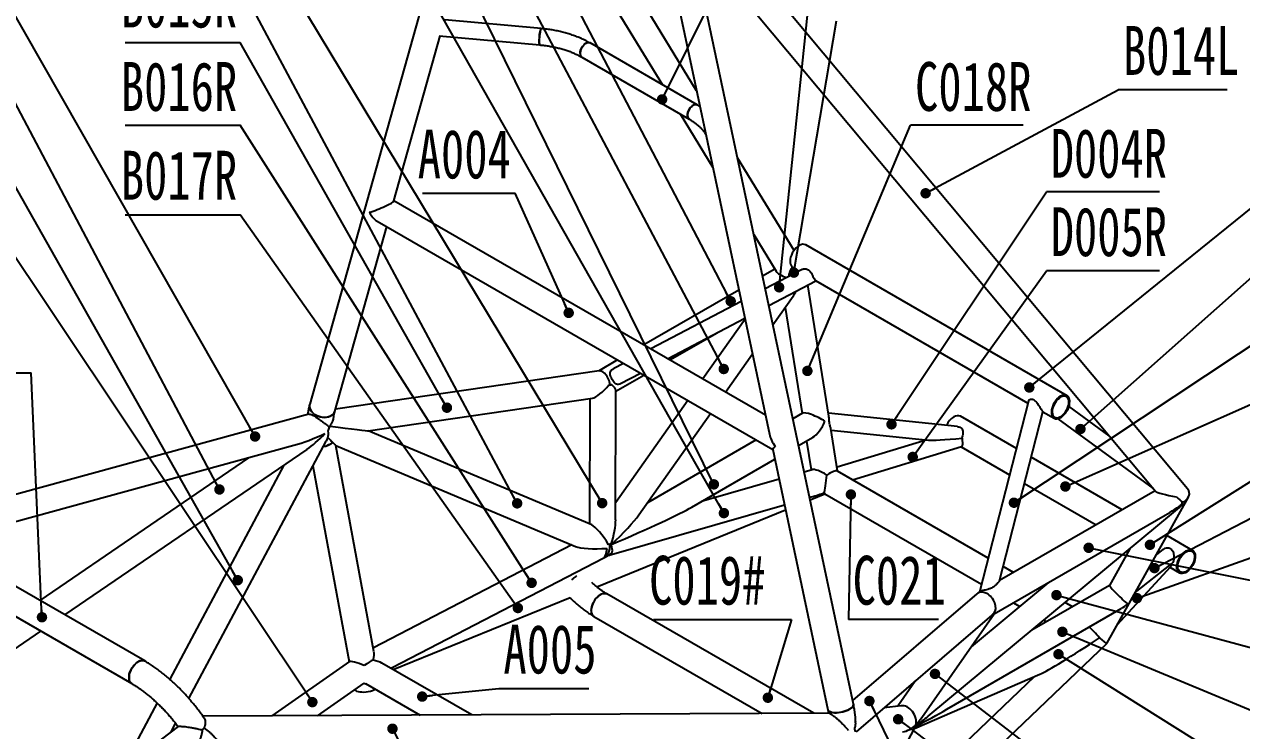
# Model space of a CAD drawing. Header units: millimetres. Extents: x 0 to 420, y 0 to 297.
# Drawn here: x 241.5 to 360, y 158.5 to 227.4 of the extents above; entities that cross this region are included whole.
import ezdxf

# ---------------------------------------------------------------- set-up
doc = ezdxf.new("R2010")
doc.units = ezdxf.units.MM
for name, color, linetype in [('A', 7, 'Continuous'), ('B', 7, 'Continuous'), ('C', 7, 'Continuous'), ('D', 7, 'Continuous')]:
    doc.layers.add(name, color=color, linetype=linetype)
doc.styles.add('SLDTEXTSTYLE1', font='TXT', dxfattribs={"width": 0.7})
doc.dimstyles.new('SLDDIMSTYLE0', dxfattribs={"dimtxt": 0.18, "dimasz": 1.016, "dimexe": 0, "dimexo": 0.0625, "dimgap": 0, "dimtad": 0, "dimtih": 1, "dimtoh": 1, "dimdec": 0, "dimrnd": 1e-09, "dimzin": 0, "dimdsep": 46, "dimtxsty": 'Standard', "dimblk1": 'DOT', "dimblk2": 'DOT', "dimsah": 1, "dimcen": 0.09, "dimadec": 0, "dimazin": 0, "dimtfac": 1.016, "dimtdec": 0, "dimtofl": 0, "dimtmove": 0, "dimatfit": 3, "dimldrblk": 'DOT', "dimfxl": 0, "dimfrac": 2, "dimtolj": 1, "dimtzin": 0, "dimarcsym": 0})

# ---------------------------------------------------------------- blocks, each defined once
blk = doc.blocks.new('SW_NOTE_1')
at = {"layer": 'A', "color": 0}
blk.add_line((-13.45, 0), (0, 0), dxfattribs=at)
at = {"layer": 'A', "color": 0, "insert": (-13.88, 6.25), "char_height": 4.762, "attachment_point": 1, "style": 'SLDTEXTSTYLE1'}
blk.add_mtext('A001#', dxfattribs=at)
blk = doc.blocks.new('_DOT')
at = {"color": 0, "linetype": 'ByBlock', "lineweight": -2}
blk.add_line((-0.5, 0), (-1, 0), dxfattribs=at)
at = {"color": 0, "linetype": 'ByBlock', "const_width": 0.5}
blk.add_lwpolyline([(-0.25, 0, 1), (0.25, 0, 1)], format="xyb", close=True, dxfattribs=at)
blk = doc.blocks.new('SW_NOTE_4')
at = {"layer": 'A', "color": 0}
blk.add_line((-9.01, 0), (0, 0), dxfattribs=at)
at = {"layer": 'A', "color": 0, "insert": (-9.49, 6.19), "char_height": 4.762, "attachment_point": 1, "style": 'SLDTEXTSTYLE1'}
blk.add_mtext('A004', dxfattribs=at)
blk = doc.blocks.new('SW_NOTE_5')
at = {"layer": 'A', "color": 0}
blk.add_line((8.77, 0), (0, 0), dxfattribs=at)
at = {"layer": 'A', "color": 0, "insert": (0.46, 6.24), "char_height": 4.762, "attachment_point": 1, "style": 'SLDTEXTSTYLE1'}
blk.add_mtext('A005', dxfattribs=at)
blk = doc.blocks.new('SW_NOTE_28')
at = {"layer": 'B', "color": 0}
blk.add_line((10.61, 0), (0, 0), dxfattribs=at)
at = {"layer": 'B', "color": 0, "insert": (0.46, 6.22), "char_height": 4.762, "attachment_point": 1, "style": 'SLDTEXTSTYLE1'}
blk.add_mtext('B014L', dxfattribs=at)
blk = doc.blocks.new('SW_NOTE_33')
at = {"layer": 'B', "color": 0}
blk.add_line((-11.23, 0), (0, 0), dxfattribs=at)
at = {"layer": 'B', "color": 0, "insert": (-11.64, 6.23), "char_height": 4.762, "attachment_point": 1, "style": 'SLDTEXTSTYLE1'}
blk.add_mtext('B015R', dxfattribs=at)
blk = doc.blocks.new('SW_NOTE_34')
at = {"layer": 'B', "color": 0}
blk.add_line((-11.23, 0), (0, 0), dxfattribs=at)
at = {"layer": 'B', "color": 0, "insert": (-11.64, 6.14), "char_height": 4.762, "attachment_point": 1, "style": 'SLDTEXTSTYLE1'}
blk.add_mtext('B016R', dxfattribs=at)
blk = doc.blocks.new('SW_NOTE_35')
at = {"layer": 'B', "color": 0}
blk.add_line((-11.23, 0), (0, 0), dxfattribs=at)
at = {"layer": 'B', "color": 0, "insert": (-11.64, 6.25), "char_height": 4.762, "attachment_point": 1, "style": 'SLDTEXTSTYLE1'}
blk.add_mtext('B017R', dxfattribs=at)
blk = doc.blocks.new('SW_NOTE_64')
at = {"layer": 'C', "color": 0}
blk.add_line((-13.45, 0), (0, 0), dxfattribs=at)
at = {"layer": 'C', "color": 0, "insert": (-13.88, 6.2), "char_height": 4.762, "attachment_point": 1, "style": 'SLDTEXTSTYLE1'}
blk.add_mtext('C019#', dxfattribs=at)
blk = doc.blocks.new('SW_NOTE_66')
at = {"layer": 'C', "color": 0}
blk.add_line((8.77, 0), (0, 0), dxfattribs=at)
at = {"layer": 'C', "color": 0, "insert": (0.4, 6.2), "char_height": 4.762, "attachment_point": 1, "style": 'SLDTEXTSTYLE1'}
blk.add_mtext('C021', dxfattribs=at)
blk = doc.blocks.new('SW_NOTE_74')
at = {"layer": 'C', "color": 0}
blk.add_line((10.99, 0), (0, 0), dxfattribs=at)
at = {"layer": 'C', "color": 0, "insert": (0.45, 6.14), "char_height": 4.762, "attachment_point": 1, "style": 'SLDTEXTSTYLE1'}
blk.add_mtext('C018R', dxfattribs=at)
blk = doc.blocks.new('SW_NOTE_81')
at = {"layer": 'D', "color": 0}
blk.add_line((10.99, 0), (0, 0), dxfattribs=at)
at = {"layer": 'D', "color": 0, "insert": (0.4, 6.14), "char_height": 4.762, "attachment_point": 1, "style": 'SLDTEXTSTYLE1'}
blk.add_mtext('D004R', dxfattribs=at)
blk = doc.blocks.new('SW_NOTE_83')
at = {"layer": 'D', "color": 0}
blk.add_line((10.99, 0), (0, 0), dxfattribs=at)
at = {"layer": 'D', "color": 0, "insert": (0.4, 6.2), "char_height": 4.762, "attachment_point": 1, "style": 'SLDTEXTSTYLE1'}
blk.add_mtext('D005R', dxfattribs=at)

msp = doc.modelspace()

# ---------------------------------------------------------------- linework, layer by layer
at = {"color": 7, "linetype": 'Continuous', "lineweight": 25}
for p, q in [((286.23, 250.78), (269.26, 190.35)), ((306.95, 220.91), (288.86, 250.57)), ((287.89, 247.28), (303.62, 221.49)), ((354.78, 182.1), (305.18, 241.46)), ((302.77, 240.61), (314.04, 187.45)), ((322.22, 161.12), (305.81, 238.53)), ((306.31, 236.14), (351.64, 181.89)), ((291.81, 226.96), (282.42, 227.81)), ((277.47, 210.16), (281.98, 226.24)), ((281.87, 226.25), (291.67, 225.37)), ((307.02, 219.53), (296.57, 225.56)), ((295.77, 224.18), (306.22, 218.14)), ((305.36, 218.64), (308.53, 213.42)), ((316.44, 205.35), (310.93, 214.38)), ((313.65, 189.3), (277.47, 210.18)), ((271.71, 189.66), (276.76, 207.66)), ((275.83, 208.2), (314.36, 185.95)), ((312.52, 206.9), (314.7, 203.31)), ((343.04, 191.19), (317.58, 205.89)), ((314.58, 203.51), (313.38, 202.82)), ((317.23, 203.5), (313.64, 201.61)), ((316.31, 203.69), (316.92, 203.34)), ((313.98, 199.98), (318.56, 202.39)), ((319.84, 189.18), (317.8, 201.99)), ((318.54, 202.4), (339.23, 190.46)), ((311.07, 201.48), (301.8, 196.14)), ((314.38, 198.09), (316.35, 200.88)), ((311.3, 200.38), (302.49, 195.74)), ((315.58, 199.78), (317.22, 189.46)), ((304.13, 194.79), (311.65, 198.75)), ((311.67, 198.65), (307.55, 192.82)), ((304.34, 194.67), (308.95, 197.33)), ((299.26, 194.67), (297.4, 193.59)), ((309.76, 191.54), (312.39, 195.26)), ((297.47, 193.6), (271.77, 189.87)), ((299.84, 194.34), (298.89, 193.84)), ((299.54, 192.37), (301.48, 193.39)), ((299.09, 191.64), (301.8, 193.2)), ((274.97, 187.77), (296.8, 190.94)), ((299.06, 179.1), (299.09, 191.71)), ((296.55, 190.9), (296.52, 178.69)), ((306.08, 190.73), (299.07, 180.79)), ((339.29, 190.67), (334.51, 172.05)), ((347.14, 187.28), (343.23, 190.15)), ((269.16, 189.38), (229.57, 178.55)), ((301.32, 179.58), (308.29, 189.46)), ((317.27, 189.49), (316.32, 188.94)), ((332.37, 188.18), (319.79, 189.48)), ((338.1, 186.03), (332.64, 189.18)), ((336.45, 173.14), (340.67, 189.62)), ((340.67, 189.62), (341.77, 188.99)), ((342.15, 188.95), (351.42, 182.15)), ((296.73, 178.6), (274.97, 187.77)), ((320.69, 183.87), (320.03, 187.98)), ((320.05, 187.84), (329.53, 186.86)), ((233.16, 176.9), (267.73, 186.36)), ((257.49, 161.69), (270.86, 186.76)), ((271.04, 187.14), (270.85, 186.77)), ((275.52, 166.25), (271.8, 186.35)), ((271.8, 186.35), (295.16, 176.5)), ((312.76, 186.88), (302.16, 180.76)), ((316.88, 186.33), (318.29, 187.14)), ((317.65, 186.77), (318.1, 183.95)), ((329.4, 186.88), (320.63, 184.21)), ((322.14, 182.99), (332.76, 186.23)), ((332.71, 186.21), (337.44, 183.48)), ((263.31, 185.15), (242.96, 171.24)), ((245.4, 169.83), (269, 185.96)), ((306.47, 180.32), (314.56, 184.99)), ((314.36, 185.96), (319.74, 160.59)), ((348.42, 180.07), (339.54, 185.2)), ((266.73, 184.41), (255.62, 163.57)), ((269.58, 184.37), (273.12, 165.27)), ((318.22, 183.98), (317.42, 183.75)), ((335.36, 175.36), (320.66, 183.85)), ((320.69, 183.83), (320.68, 183.86)), ((320.69, 183.83), (320.69, 183.84)), ((314.98, 183.05), (307.43, 180.87)), ((338.88, 182.64), (345.88, 178.61)), ((318, 181.04), (319.44, 181.63)), ((319.43, 181.63), (334.71, 172.81)), ((351.62, 181.92), (336.45, 173.17)), ((298.44, 175.64), (315.51, 180.55)), ((346.91, 167.03), (354.85, 181.29)), ((297.22, 172.57), (315.61, 180.07)), ((329.51, 159.96), (353.79, 180.12)), ((335.92, 169.93), (352.59, 179.55)), ((253.19, 165.34), (231.97, 177.58)), ((355.27, 176.12), (352.77, 177.56)), ((294.8, 176.65), (275.46, 166.61)), ((298.05, 175.46), (298.61, 175.78)), ((349.14, 176.26), (347.16, 172.7)), ((352.41, 176.22), (351.72, 175.67)), ((230.7, 175.38), (251.92, 163.14)), ((277.31, 164.71), (297.91, 175.4)), ((337.81, 173.95), (336.8, 174.53)), ((347.93, 168.86), (353.13, 174.55)), ((349.68, 172.01), (353.22, 174.81)), ((353.05, 174.47), (354, 173.92)), ((294.92, 173.39), (294.75, 173.25)), ((341.24, 173), (333.69, 166.73)), ((334.62, 172.11), (334.36, 171.96)), ((347.16, 172.7), (339.59, 168.33)), ((340.51, 172.39), (340.35, 172.49)), ((277.4, 164.5), (294.63, 171.52)), ((318.37, 160.24), (298.22, 171.87)), ((334.26, 171.89), (322.15, 161.48)), ((337.81, 171.02), (338.42, 170.66)), ((343.57, 170.63), (342.85, 171.04)), ((296.95, 169.67), (313.33, 160.21)), ((322.51, 158.44), (335.74, 169.81)), ((328.88, 159.84), (335.92, 169.93)), ((331.34, 160.64), (348.32, 170.44)), ((340.77, 169.31), (341.03, 169.16)), ((230.5, 159.65), (243.07, 168.24)), ((318.27, 139.7), (346.91, 167.03)), ((273.14, 165.28), (265.56, 159.98)), ((285.06, 160.08), (276.3, 165.13)), ((328.19, 158.77), (340.38, 164.04)), ((339.87, 163.82), (329.6, 154.03)), ((270.03, 160), (274.57, 163.18)), ((274.69, 163.13), (280.02, 160.05)), ((328.25, 163.38), (326.55, 160.94)), ((254.39, 161.25), (250.94, 154.79)), ((319.83, 160.24), (258.86, 159.95)), ((326.87, 160.98), (325.22, 160.77)), ((256.45, 158.96), (242.47, 148.38)), ((255.76, 158.44), (256.2, 159.26)), ((320.85, 144.87), (328.28, 158.94))]:
    msp.add_line(p, q, dxfattribs=at)
at = {"color": 7, "linetype": 'Continuous', "lineweight": 25, "flags": 128}
for points in [[(291.81, 226.96), (291.8, 226.96), (291.77, 226.92), (291.75, 226.84), (291.72, 226.74), (291.7, 226.6), (291.67, 226.45), (291.65, 226.28), (291.64, 226.11), (291.62, 225.94), (291.62, 225.78), (291.62, 225.64), (291.62, 225.53), (291.64, 225.44), (291.65, 225.39), (291.67, 225.37)], [(291.62, 225.71), (291.62, 225.86), (291.63, 226.03), (291.64, 226.2), (291.66, 226.37), (291.68, 226.53), (291.71, 226.67), (291.73, 226.79), (291.76, 226.88), (291.79, 226.94), (291.81, 226.96), (291.81, 226.96)], [(291.67, 225.37), (291.66, 225.37), (291.64, 225.41), (291.63, 225.48), (291.62, 225.58), (291.62, 225.71)], [(296.57, 225.56), (296.53, 225.58), (296.43, 225.6), (296.32, 225.59), (296.2, 225.54), (296.07, 225.46), (295.96, 225.35), (295.85, 225.23), (295.75, 225.08), (295.68, 224.93), (295.63, 224.77), (295.6, 224.61), (295.6, 224.47), (295.63, 224.35), (295.68, 224.25), (295.75, 224.18), (295.77, 224.18)], [(295.6, 224.54), (295.61, 224.69), (295.65, 224.85), (295.71, 225), (295.8, 225.16), (295.9, 225.29), (296.01, 225.41), (296.13, 225.5), (296.26, 225.57), (296.37, 225.6), (296.48, 225.59), (296.57, 225.56)], [(307.02, 219.53), (306.98, 219.54), (306.88, 219.57), (306.77, 219.55), (306.65, 219.51), (306.53, 219.43), (306.41, 219.32), (306.3, 219.19), (306.21, 219.05), (306.13, 218.89), (306.08, 218.73), (306.05, 218.58), (306.05, 218.44), (306.08, 218.32), (306.13, 218.22), (306.21, 218.15), (306.22, 218.14)], [(306.22, 218.14), (306.19, 218.16), (306.12, 218.24), (306.07, 218.35), (306.05, 218.47), (306.06, 218.62), (306.09, 218.77), (306.15, 218.93), (306.23, 219.08), (306.33, 219.23), (306.44, 219.35), (306.56, 219.45), (306.68, 219.52), (306.8, 219.56), (306.91, 219.56), (307.01, 219.53), (307.02, 219.53)], [(316.95, 205.82), (316.8, 205.72), (316.65, 205.59), (316.51, 205.44), (316.38, 205.27), (316.27, 205.08), (316.18, 204.89), (316.11, 204.69), (316.07, 204.5), (316.05, 204.31), (316.06, 204.14), (316.09, 203.99), (316.15, 203.86), (316.23, 203.75), (316.31, 203.69)], [(342.4, 191.13), (342.25, 191.03), (342.1, 190.9), (341.97, 190.75), (341.84, 190.57), (341.73, 190.39), (341.64, 190.19), (341.57, 190), (341.53, 189.8), (341.51, 189.62), (341.51, 189.45), (341.54, 189.29), (341.6, 189.16), (341.68, 189.06), (341.78, 188.99), (341.9, 188.94), (342.03, 188.93), (342.18, 188.96), (342.33, 189.02), (342.48, 189.1), (342.63, 189.22), (342.77, 189.36), (342.91, 189.52), (343.02, 189.7), (343.13, 189.89), (343.21, 190.09), (343.26, 190.28), (343.29, 190.48), (343.3, 190.65), (343.28, 190.82), (343.24, 190.96), (343.17, 191.08), (343.08, 191.17), (342.97, 191.23), (342.84, 191.25), (342.7, 191.24), (342.55, 191.2), (342.4, 191.13)], [(342.4, 191.03), (342.26, 190.93), (342.12, 190.81), (341.99, 190.66), (341.87, 190.49), (341.77, 190.31), (341.69, 190.12), (341.63, 189.94), (341.6, 189.75), (341.59, 189.58), (341.61, 189.43), (341.66, 189.29), (341.72, 189.18), (341.82, 189.1), (341.93, 189.06), (342.05, 189.04), (342.19, 189.06), (342.33, 189.12), (342.48, 189.2), (342.62, 189.31), (342.76, 189.45), (342.88, 189.61), (342.99, 189.78), (343.08, 189.97), (343.15, 190.16), (343.2, 190.34), (343.22, 190.52), (343.21, 190.68), (343.18, 190.83), (343.12, 190.95), (343.04, 191.05), (342.94, 191.11), (342.82, 191.14), (342.69, 191.14), (342.55, 191.1), (342.4, 191.03)], [(269.26, 190.35), (269.25, 190.29), (269.24, 190.13), (269.27, 189.97), (269.33, 189.82), (269.43, 189.66), (269.55, 189.52), (269.71, 189.39), (269.88, 189.28), (270.07, 189.19), (270.28, 189.13), (270.49, 189.09), (270.7, 189.07), (270.9, 189.09), (271.1, 189.12), (271.27, 189.19), (271.42, 189.28), (271.55, 189.39), (271.64, 189.51), (271.71, 189.65), (271.71, 189.67)], [(271.35, 189.23), (271.19, 189.15), (271, 189.1), (270.8, 189.08), (270.6, 189.08), (270.38, 189.1), (270.18, 189.16), (269.98, 189.24), (269.79, 189.34), (269.63, 189.46), (269.49, 189.59), (269.37, 189.74), (269.3, 189.89), (269.25, 190.05), (269.24, 190.21), (269.26, 190.35)], [(271.51, 186.64), (271.45, 186.59), (271.31, 186.5)], [(354.63, 176.06), (354.79, 176.13), (354.93, 176.17), (355.07, 176.18), (355.2, 176.15), (355.31, 176.09), (355.4, 176), (355.47, 175.89), (355.51, 175.74), (355.53, 175.58), (355.52, 175.4), (355.49, 175.21), (355.44, 175.01), (355.36, 174.82), (355.25, 174.63), (355.14, 174.45), (355, 174.29), (354.86, 174.15), (354.71, 174.03), (354.56, 173.94), (354.41, 173.88), (354.26, 173.86), (354.13, 173.87), (354.01, 173.91), (353.91, 173.99), (353.83, 174.09), (353.77, 174.22), (353.74, 174.37), (353.74, 174.54), (353.76, 174.73), (353.8, 174.92), (353.87, 175.12), (353.96, 175.31), (354.07, 175.5), (354.2, 175.67), (354.33, 175.82), (354.48, 175.95), (354.63, 176.06)], [(354.63, 175.96), (354.78, 176.03), (354.92, 176.06), (355.05, 176.07), (355.17, 176.03), (355.27, 175.97), (355.35, 175.88), (355.41, 175.76), (355.44, 175.61), (355.45, 175.45), (355.43, 175.27), (355.38, 175.08), (355.31, 174.89), (355.22, 174.71), (355.11, 174.54), (354.99, 174.38), (354.85, 174.24), (354.71, 174.13), (354.56, 174.04), (354.42, 173.99), (354.28, 173.97), (354.16, 173.98), (354.05, 174.03), (353.95, 174.11), (353.89, 174.22), (353.84, 174.35), (353.82, 174.51), (353.83, 174.68), (353.86, 174.86), (353.92, 175.05), (354, 175.24), (354.1, 175.42), (354.22, 175.58), (354.35, 175.73), (354.49, 175.86), (354.63, 175.96)], [(296.69, 170.25), (296.7, 170.44), (296.74, 170.63), (296.8, 170.82), (296.88, 171.02), (296.99, 171.21), (297.11, 171.38), (297.25, 171.54), (297.39, 171.68), (297.55, 171.79), (297.7, 171.87), (297.85, 171.91), (297.99, 171.93), (298.12, 171.91), (298.22, 171.87)], [(298.22, 171.87), (298.18, 171.89), (298.05, 171.93), (297.92, 171.93), (297.77, 171.89), (297.62, 171.83), (297.47, 171.73), (297.32, 171.61), (297.18, 171.46), (297.05, 171.3), (296.94, 171.11), (296.84, 170.92), (296.77, 170.73), (296.71, 170.53), (296.69, 170.34), (296.69, 170.17), (296.71, 170.01), (296.77, 169.87), (296.84, 169.76), (296.94, 169.68), (296.95, 169.67)], [(251.92, 163.14), (251.88, 163.16), (251.79, 163.25), (251.72, 163.37), (251.68, 163.51), (251.66, 163.67), (251.66, 163.85), (251.69, 164.04), (251.75, 164.24), (251.83, 164.44), (251.93, 164.63), (252.05, 164.8), (252.18, 164.97), (252.33, 165.11), (252.48, 165.22), (252.63, 165.31), (252.78, 165.37), (252.92, 165.39), (253.06, 165.39), (253.17, 165.34), (253.19, 165.34)], [(252.55, 165.27), (252.4, 165.17), (252.25, 165.04), (252.11, 164.89), (251.99, 164.72), (251.88, 164.53), (251.79, 164.34), (251.72, 164.14), (251.68, 163.95), (251.66, 163.76), (251.66, 163.59), (251.69, 163.44), (251.75, 163.31), (251.83, 163.2), (251.92, 163.14)], [(275.67, 162.56), (275.57, 162.52), (275.38, 162.44), (275.18, 162.38), (274.97, 162.33), (274.76, 162.3), (274.55, 162.28), (274.35, 162.29), (274.17, 162.3), (274, 162.33), (273.86, 162.38), (273.75, 162.45), (273.66, 162.52), (273.65, 162.54)], [(319.74, 160.59), (319.76, 160.53), (319.83, 160.46), (319.92, 160.4), (320.05, 160.35), (320.2, 160.32), (320.38, 160.3), (320.57, 160.3), (320.77, 160.31), (320.98, 160.34), (321.2, 160.38), (321.4, 160.44), (321.59, 160.51), (321.77, 160.59), (321.92, 160.68), (322.05, 160.77), (322.14, 160.87), (322.2, 160.96), (322.23, 161.06), (322.22, 161.12)], [(321.85, 160.64), (321.68, 160.55), (321.5, 160.48), (321.3, 160.41), (321.09, 160.36), (320.88, 160.32), (320.67, 160.3), (320.47, 160.29), (320.29, 160.3), (320.12, 160.33), (319.98, 160.37), (319.87, 160.43), (319.79, 160.49), (319.75, 160.57), (319.74, 160.59)], [(322.22, 161.12), (322.23, 161.1), (322.22, 161.01), (322.17, 160.92), (322.1, 160.82), (321.99, 160.73), (321.85, 160.64)], [(258.8, 158.62), (258.89, 158.7), (259, 158.81)]]:
    msp.add_lwpolyline(points, dxfattribs=at)
at = {"color": 7, "linetype": 'Continuous', "lineweight": 25}
for centre, radius, start, end in [((295.99, 224.5), 0.396, 173.8147, 234.8731), ((317.32, 205.3), 0.641, 65.7938, 125.5166), ((298.06, 199.66), 7.4, 272.708, 274.5926), ((271.01, 189.88), 0.735, 298.0269, 343.0694), ((333.03, 187.51), 1.91, 122.4168, 155.7668), ((332.38, 188.62), 0.625, 64.9436, 126.3669), ((270.29, 188.18), 1.97, 278.5485, 308.4348), ((270.12, 188.66), 2.46, 280.7366, 298.7849), ((297.57, 170.03), 4.28, 122.6859, 128.2704), ((297.32, 170.19), 0.641, 174.4799, 234.2079), ((252.93, 164.75), 0.641, 65.7938, 125.5166), ((257.04, 160.7), 2.72, 310.514, 315.9853)]:
    msp.add_arc(centre, radius, start, end, dxfattribs=at)
for centre, major_axis, ratio, start_param, end_param in [((275.98, 209.58), (1.48, 0.6), 0.11507, 4.016238, 6.19402), ((275.98, 209.58), (-0.6, 1.47), 0.649312, 1.659962, 2.445442), ((316.34, 203.06), (1.68, -0.43), 0.309924, 3.448982, 4.404563), ((316.34, 203.06), (0.61, 2.61), 0.31148, 3.795135, 4.086421), ((297.82, 192.37), (-0.42, 1.22), 0.517819, 4.318039, 6.184104), ((297.82, 192.37), (1.21, 1.39), 0.28448, 3.459915, 4.877637), ((297.82, 192.37), (1.25, -0.73), 0.273651, 0.156305, 1.011199), ((318.61, 188.8), (1.38, -0.66), 0.209521, 1.024335, 2.998424), ((318.61, 188.8), (0.82, 1.73), 0.418486, 3.688054, 4.855557), ((270.28, 188.37), (4.47, 2.07), 0.200374, 4.015433, 4.720302), ((270.28, 188.37), (2.51, 2.8), 0.246465, 3.928726, 4.617769), ((270.28, 188.37), (-0.54, 1.53), 0.384192, 3.625824, 4.169471), ((270.28, 188.37), (0.09, 1.3), 0.696121, 4.270596, 4.560139), ((270.28, 188.37), (-0.26, 1.24), 0.69236, 4.25439, 4.352844), ((270.28, 188.37), (4.69, -0.6), 0.007261, 4.922512, 6.257119), ((315.49, 186.77), (-1.23, 1.69), 0.49419, 0.837133, 1.51898), ((315.49, 186.77), (1.12, 0.82), 0.116407, 2.40793, 3.089776), ((333.42, 187.26), (3.95, 0.38), 0.037343, 3.32439, 4.552427), ((319.53, 183.04), (1.4, -0.89), 0.249126, 1.652523, 2.924698), ((319.53, 183.04), (1.15, 0.79), 0.209521, 0.09949, 1.336138), ((319.53, 183.04), (0.17, 1.37), 0.041786, 3.439718, 5.028774), ((319.53, 183.04), (7.72, 2.68), 0.146295, 4.455724, 4.631244), ((319.53, 183.04), (0.92, 1.44), 0.452362, 3.882741, 3.973872), ((319.53, 183.04), (0.1, 1.41), 0.105152, 2.774271, 3.090159), ((353.56, 181.58), (1.93, -0.34), 0.111071, 3.272926, 4.800968), ((353.56, 181.58), (1.39, 0.13), 0.681766, 5.193413, 6.721371), ((297.79, 176.77), (9.12, 3.88), 0.041786, 4.786115, 5.953619), ((353.56, 181.58), (4.44, 3.09), 0.219707, 4.343693, 4.747148), ((353.56, 181.58), (0.939, -0.924), 0.062268, 4.915104, 5.648796), ((353.56, 181.58), (1.66, 2), 0.460169, 4.326495, 4.660432), ((353.56, 181.58), (0.25, 1.44), 0.646963, 3.971132, 4.257005), ((297.79, 176.77), (3.81, 3.48), 0.123046, 4.81947, 5.772811), ((297.79, 176.77), (1.01, 3.16), 0.24872, 4.761613, 5.616507), ((297.79, 176.77), (-1.21, 1.83), 0.200158, 4.521074, 5.99093), ((297.79, 176.77), (-0.09, 1.37), 0.523113, 3.199288, 4.677379), ((297.79, 176.77), (-0.09, 1.37), 0.523113, 3.199288, 4.677379), ((297.79, 176.77), (1.25, 0.83), 0.291139, 5.004645, 5.123067), ((297.79, 176.77), (1.25, -0.73), 0.273651, 1.011199, 1.125109), ((297.79, 176.77), (2.8, 0.11), 0.171694, 3.492184, 4.860542), ((297.79, 176.77), (-0.06, 1.39), 0.317888, 3.289746, 4.361798), ((297.79, 176.77), (-0.77, 1.08), 0.520237, 2.816467, 4.275742), ((297.79, 176.77), (-0.872, 0.955), 0.489083, 3.034512, 3.171714), ((335.04, 170.89), (-0.74, 1.04), 0.713462, 4.328339, 6.349806), ((348.1, 171.78), (0.939, -0.924), 0.062268, 3.158791, 5.862532), ((335.04, 170.89), (-0.74, 1.04), 0.713462, 3.336234, 4.328339), ((348.1, 171.78), (1.37, 1.39), 0.617451, 4.291736, 4.695191), ((335.04, 170.89), (1.23, 1.36), 0.685429, 4.529959, 4.65798), ((335.04, 170.89), (-0.88, 0.958), 0.054862, 3.153804, 3.390643), ((345.89, 167.82), (-0.9, 0.994), 0.059971, 4.432789, 5.635173), ((345.89, 167.82), (5.79, 3.84), 0.050975, 3.419826, 4.731355), ((345.89, 167.82), (1.02, -0.79), 0.009024, 6.281819, 7.630401), ((345.89, 167.82), (1.02, -0.79), 0.009024, 0.001367, 1.347137), ((274.52, 164.69), (0.87, 1.78), 0.296816, 5.279791, 5.902047), ((274.52, 164.69), (1.39, -0.57), 0.141279, 1.591158, 3.050889), ((274.52, 164.69), (1.14, 0.81), 0.100838, 0.575792, 1.45399), ((274.52, 164.69), (2.16, -0.05), 0.386097, 0.613866, 1.143194), ((274.52, 164.69), (7.6, 3.51), 0.144754, 4.999916, 5.020045), ((274.52, 164.69), (0.68, 1.67), 0.535905, 3.835796, 3.854506), ((274.52, 164.69), (-1.18, 1.67), 0.506004, 2.238897, 2.309812), ((327.27, 159.75), (-0.68, 1.13), 0.726009, 3.743961, 5.971479), ((327.27, 159.75), (8.44, 4.25), 0.121784, 4.773123, 5.153375), ((327.27, 159.75), (1.34, 0.93), 0.708074, 4.079124, 5.026375), ((327.27, 159.75), (0.94, -0.905), 0.565263, 0.161555, 0.388965), ((327.27, 159.75), (4.44, 3.09), 0.219707, 4.795756, 5.081085), ((327.27, 159.75), (2.24, 2.44), 0.362933, 4.785773, 5.068874)]:
    msp.add_ellipse(centre, major_axis=major_axis, ratio=ratio, start_param=start_param, end_param=end_param, dxfattribs=at)
for points, knots in [([(296.57, 225.56), (296.5, 225.6), (296.3, 225.71), (295.95, 225.89), (295.52, 226.08), (295.07, 226.26), (294.61, 226.41), (294.14, 226.55), (293.65, 226.68), (293.15, 226.78), (292.64, 226.87), (292.19, 226.93), (291.92, 226.95), (291.81, 226.96)], [0, 0, 0, 0, 0.052807, 0.151927, 0.250961, 0.349905, 0.448736, 0.547446, 0.646038, 0.744521, 0.842906, 0.941212, 1, 1, 1, 1]), ([(291.67, 225.37), (291.75, 225.36), (291.99, 225.34), (292.38, 225.29), (292.84, 225.21), (293.28, 225.12), (293.72, 225.01), (294.14, 224.89), (294.54, 224.75), (294.92, 224.6), (295.28, 224.43), (295.56, 224.29), (295.72, 224.2), (295.77, 224.18)], [0, 0, 0, 0, 0.052652, 0.153616, 0.2545, 0.355264, 0.455883, 0.556335, 0.656599, 0.756659, 0.856504, 0.956133, 1, 1, 1, 1]), ([(307.27, 219.37), (307.21, 219.41), (307.12, 219.47), (307.03, 219.52), (307.02, 219.53)], [0, 0, 0, 0, 0.811503, 1, 1, 1, 1]), ([(306.22, 218.14), (306.27, 218.11), (306.43, 218.02), (306.68, 217.85), (306.95, 217.65), (307.19, 217.44), (307.41, 217.23), (307.6, 217.01), (307.75, 216.81), (307.82, 216.68), (307.86, 216.63)], [0, 0, 0, 0, 0.071684, 0.208533, 0.345219, 0.48188, 0.61868, 0.755908, 0.893977, 1, 1, 1, 1]), ([(315.98, 202.84), (315.97, 202.89), (315.97, 203.01), (316.01, 203.19), (316.08, 203.37), (316.15, 203.5), (316.22, 203.62), (316.28, 203.67), (316.3, 203.7)], [0, 0, 0, 0, 0.2176758, 0.5286438, 0.6810792, 0.8381246, 0.9351183, 1, 1, 1, 1]), ([(317.24, 203.5), (317.24, 203.5), (317.27, 203.53), (317.36, 203.54), (317.49, 203.56), (317.62, 203.54), (317.77, 203.5), (317.93, 203.4), (318.07, 203.22), (318.19, 203.01), (318.29, 202.8), (318.39, 202.6), (318.48, 202.45), (318.52, 202.42), (318.54, 202.4)], [0, 0, 0, 0, 0.010904, 0.092128, 0.175631, 0.244951, 0.315938, 0.412432, 0.509491, 0.596969, 0.691833, 0.79592, 0.900973, 1, 1, 1, 1]), ([(299.54, 192.37), (299.46, 192.34), (299.33, 192.28), (299.14, 192.29), (298.98, 192.39), (298.84, 192.56), (298.71, 192.78), (298.6, 193.01), (298.52, 193.24), (298.51, 193.44), (298.59, 193.63), (298.73, 193.75), (298.85, 193.81), (298.89, 193.83)], [0, 0, 0, 0, 0.114121, 0.205257, 0.296728, 0.38205, 0.470598, 0.561832, 0.653282, 0.742338, 0.827668, 0.946679, 1, 1, 1, 1]), ([(269.26, 190.35), (269.24, 190.28), (269.19, 190.06), (269.12, 189.73), (269.08, 189.47), (269.07, 189.36)], [0, 0, 0, 0, 0.236986, 0.661429, 1, 1, 1, 1]), ([(339.3, 190.67), (339.3, 190.68), (339.31, 190.75), (339.4, 190.83), (339.56, 190.87), (339.76, 190.81), (339.93, 190.68), (340.08, 190.52), (340.23, 190.32), (340.37, 190.1), (340.5, 189.89), (340.59, 189.75), (340.65, 189.67), (340.67, 189.63), (340.67, 189.63), (340.67, 189.63)], [0, 0, 0, 0, 0.032047, 0.12884, 0.223134, 0.306366, 0.411868, 0.487561, 0.565388, 0.69004, 0.769903, 0.835329, 0.900996, 0.962277, 1, 1, 1, 1]), ([(269.16, 189.38), (269.18, 189.39), (269.23, 189.39), (269.32, 189.38), (269.43, 189.34), (269.58, 189.27), (269.8, 189.15), (270.05, 188.98), (270.3, 188.81), (270.53, 188.64), (270.79, 188.43), (271.02, 188.25), (271.14, 188.14), (271.18, 188.1)], [0, 0, 0, 0, 0.079697, 0.133148, 0.187898, 0.258593, 0.339248, 0.428765, 0.517501, 0.620943, 0.727801, 0.910392, 1, 1, 1, 1]), ([(271.18, 188.1), (271.2, 188.14), (271.28, 188.26), (271.4, 188.46), (271.51, 188.69), (271.57, 188.88), (271.58, 188.98), (271.58, 189.02)], [0, 0, 0, 0, 0.13029, 0.39917, 0.674527, 0.87253, 1, 1, 1, 1]), ([(271.58, 188.99), (271.59, 189.08), (271.62, 189.27), (271.66, 189.49), (271.7, 189.62), (271.71, 189.66)], [0, 0, 0, 0, 0.377727, 0.796383, 1, 1, 1, 1]), ([(319.96, 188.25), (319.94, 188.32), (319.91, 188.46), (319.87, 188.71), (319.85, 188.94), (319.85, 189.12), (319.83, 189.2), (319.83, 189.23)], [0, 0, 0, 0, 0.262314, 0.471359, 0.681066, 0.88085, 1, 1, 1, 1]), ([(320.02, 187.99), (320.02, 188.04), (320, 188.11), (319.97, 188.21), (319.96, 188.25)], [0, 0, 0, 0, 0.605751, 1, 1, 1, 1]), ([(332.37, 188.16), (332.41, 188.16), (332.53, 188.16), (332.7, 188.08), (332.84, 187.94), (332.89, 187.75), (332.89, 187.52), (332.86, 187.28), (332.82, 187.13), (332.8, 187.06)], [0, 0, 0, 0, 0.080622, 0.244299, 0.409352, 0.549914, 0.696395, 0.861329, 1, 1, 1, 1]), ([(271.03, 187.12), (271.11, 187.03), (271.2, 186.94), (271.32, 186.82), (271.35, 186.78), (271.43, 186.71), (271.47, 186.67), (271.5, 186.64)], [0, 0, 0, 0, 0.5, 0.5, 0.75, 0.75, 1, 1, 1, 1]), ([(271.8, 186.35), (271.8, 186.35), (271.8, 186.35), (271.77, 186.37), (271.72, 186.42), (271.64, 186.51), (271.55, 186.59), (271.5, 186.64)], [0, 0, 0, 0, 0.007151, 0.183898, 0.365273, 0.679321, 1, 1, 1, 1]), ([(332.8, 187.08), (332.81, 187.03), (332.83, 186.88), (332.84, 186.65), (332.84, 186.44), (332.82, 186.3), (332.8, 186.23), (332.77, 186.23), (332.76, 186.24)], [0, 0, 0, 0, 0.130696, 0.347365, 0.554432, 0.755128, 0.963198, 1, 1, 1, 1]), ([(352.42, 176.21), (352.44, 176.23), (352.52, 176.31), (352.71, 176.37), (352.94, 176.37), (353.15, 176.28), (353.28, 176.13), (353.37, 175.96), (353.43, 175.77), (353.46, 175.55), (353.45, 175.36), (353.43, 175.21), (353.4, 175.08), (353.32, 174.91), (353.26, 174.85), (353.22, 174.82)], [0, 0, 0, 0, 0.0313188, 0.1302093, 0.224227, 0.3061131, 0.4180549, 0.4925561, 0.5692077, 0.6758337, 0.7554794, 0.7722635, 0.8416486, 0.9109502, 1, 1, 1, 1]), ([(353.19, 174.79), (353.19, 174.78), (353.19, 174.71), (353.17, 174.62), (353.15, 174.58), (353.13, 174.56)], [0, 0, 0, 0, 0.082788, 0.514967, 1, 1, 1, 1]), ([(336.44, 173.14), (336.44, 173.14), (336.44, 173.13), (336.42, 173.09), (336.36, 173), (336.23, 172.87), (336.07, 172.71), (335.9, 172.58), (335.71, 172.46), (335.48, 172.36), (335.2, 172.28), (334.95, 172.23), (334.75, 172.18), (334.66, 172.13), (334.63, 172.11)], [0, 0, 0, 0, 0.0125294, 0.0718902, 0.1326397, 0.2626425, 0.3958617, 0.4798474, 0.5650094, 0.6773685, 0.7650097, 0.8529809, 0.934843, 1, 1, 1, 1]), ([(298.22, 171.87), (298.17, 171.9), (298.01, 171.99), (297.76, 172.16), (297.46, 172.38), (297.15, 172.62), (296.91, 172.83), (296.77, 172.97), (296.73, 173)], [0, 0, 0, 0, 0.105999, 0.309146, 0.512857, 0.717213, 0.922231, 1, 1, 1, 1]), ([(294.62, 171.51), (294.72, 171.42), (294.93, 171.2), (295.27, 170.89), (295.66, 170.56), (296.05, 170.26), (296.44, 169.98), (296.74, 169.79), (296.91, 169.69), (296.95, 169.67)], [0, 0, 0, 0, 0.124746, 0.291013, 0.457657, 0.624695, 0.792125, 0.950716, 1, 1, 1, 1]), ([(258.97, 159.78), (258.92, 159.86), (258.77, 160.08), (258.51, 160.44), (258.18, 160.86), (257.85, 161.27), (257.5, 161.68), (257.15, 162.07), (256.78, 162.46), (256.41, 162.84), (256.03, 163.2), (255.64, 163.55), (255.25, 163.88), (254.86, 164.2), (254.46, 164.5), (254.06, 164.79), (253.67, 165.05), (253.38, 165.23), (253.22, 165.32), (253.19, 165.34)], [0, 0, 0, 0, 0.035272, 0.098674, 0.161968, 0.225185, 0.288355, 0.351507, 0.414668, 0.477858, 0.541108, 0.604446, 0.667906, 0.731523, 0.795336, 0.859386, 0.923722, 0.985172, 1, 1, 1, 1]), ([(251.92, 163.14), (251.97, 163.1), (252.13, 163.01), (252.4, 162.84), (252.72, 162.62), (253.06, 162.38), (253.39, 162.12), (253.73, 161.85), (254.07, 161.55), (254.4, 161.24), (254.73, 160.92), (255.06, 160.59), (255.38, 160.24), (255.7, 159.89), (256, 159.52), (256.25, 159.21), (256.39, 159.02), (256.44, 158.95)], [0, 0, 0, 0, 0.037054, 0.106399, 0.176133, 0.246305, 0.316851, 0.387711, 0.458831, 0.530161, 0.601655, 0.673271, 0.744968, 0.816707, 0.888452, 0.960153, 1, 1, 1, 1]), ([(319.74, 160.59), (319.75, 160.52), (319.78, 160.4), (319.8, 160.29), (319.81, 160.24)], [0, 0, 0, 0, 0.577674, 1, 1, 1, 1]), ([(321.76, 158.55), (321.68, 158.64), (321.53, 158.82), (321.25, 159.11), (321, 159.37), (320.76, 159.59), (320.57, 159.75), (320.4, 159.89), (320.25, 160), (320.08, 160.12), (319.92, 160.22), (319.84, 160.25), (319.83, 160.24), (319.83, 160.24)], [0, 0, 0, 0, 0.155371, 0.293557, 0.435078, 0.523137, 0.613201, 0.670246, 0.728677, 0.804125, 0.890204, 0.98574, 1, 1, 1, 1]), ([(322.45, 159.37), (322.44, 159.51), (322.43, 159.8), (322.38, 160.26), (322.31, 160.71), (322.25, 161), (322.22, 161.12)], [0, 0, 0, 0, 0.233342, 0.512735, 0.7918, 1, 1, 1, 1]), ([(256.47, 158.96), (256.47, 158.96), (256.47, 158.97), (256.59, 158.98), (256.77, 158.97), (256.96, 158.96), (257.16, 158.94), (257.4, 158.9), (257.69, 158.86), (258.01, 158.8), (258.4, 158.72), (258.66, 158.66), (258.8, 158.62), (258.8, 158.62)], [0, 0, 0, 0, 0.04268, 0.152945, 0.255145, 0.322883, 0.392574, 0.483904, 0.577817, 0.700132, 0.825941, 0.999155, 1, 1, 1, 1]), ([(258.97, 159.79), (258.97, 159.78), (259.01, 159.74), (259.05, 159.63), (259.08, 159.46), (259.08, 159.26), (259.06, 159.04), (259.02, 158.88), (258.99, 158.8), (258.99, 158.8)], [0, 0, 0, 0, 0.028378, 0.217315, 0.409501, 0.608019, 0.800219, 0.997946, 1, 1, 1, 1]), ([(322.32, 158.65), (322.32, 158.65), (322.36, 158.75), (322.42, 158.96), (322.46, 159.23), (322.44, 159.39), (322.44, 159.45)], [0, 0, 0, 0, 0.002907, 0.383161, 0.772832, 1, 1, 1, 1]), ([(258.8, 158.62), (258.8, 158.62), (258.79, 158.52), (258.75, 158.3), (258.67, 158), (258.58, 157.71), (258.47, 157.47), (258.35, 157.28), (258.25, 157.13), (258.17, 157.08), (258.13, 157.06)], [0, 0, 0, 0, 0.00126, 0.166371, 0.335009, 0.49453, 0.658243, 0.779575, 0.90393, 1, 1, 1, 1]), ([(258.99, 158.8), (258.99, 158.8), (259.17, 158.67), (259.43, 158.47), (259.72, 158.21), (259.91, 158.01), (260.07, 157.84), (260.19, 157.69), (260.23, 157.61), (260.24, 157.58)], [0, 0, 0, 0, 0.001049, 0.298877, 0.452306, 0.605693, 0.753218, 0.902784, 1, 1, 1, 1]), ([(322.44, 158.42), (322.44, 158.44), (322.43, 158.51), (322.37, 158.6), (322.32, 158.65), (322.32, 158.65)], [0, 0, 0, 0, 0.402454, 0.997194, 1, 1, 1, 1])]:
    msp.add_open_spline(points, degree=3, knots=knots, dxfattribs=at)
msp.add_open_spline([(271.16, 188.11), (271.19, 188.15), (271.22, 188.18), (271.25, 188.21)], degree=3, dxfattribs=at)
at = {"layer": 'A'}
msp.add_line((287.67, 162.64), (280.22, 161.87), dxfattribs=at)
at = {"layer": 'C'}
msp.add_line((316.2, 169.39), (313.89, 161.76), dxfattribs=at)

# ---------------------------------------------------------------- block references
at = {"layer": 'A'}
for name, p in [('SW_NOTE_4', (289.27, 210.93)), ('SW_NOTE_1', (242.12, 193.41)), ('SW_NOTE_5', (287.67, 162.64))]:
    msp.add_blockref(name, p, dxfattribs=at)
at = {"layer": 'A', "xscale": 1.016, "yscale": 1.016, "rotation": 185.9205600471866}
msp.add_blockref('_DOT', (280.22, 161.87, -71.02), dxfattribs=at)
at = {"layer": 'B'}
for name, p in [('SW_NOTE_33', (262.5, 225.6)), ('SW_NOTE_28', (348.02, 220.99)), ('SW_NOTE_34', (262.5, 217.56)), ('SW_NOTE_35', (262.5, 208.8))]:
    msp.add_blockref(name, p, dxfattribs=at)
at = {"layer": 'C'}
for name, p in [('SW_NOTE_74', (327.78, 217.56)), ('SW_NOTE_64', (316.2, 169.39)), ('SW_NOTE_66', (321.75, 169.39))]:
    msp.add_blockref(name, p, dxfattribs=at)
at = {"layer": 'C', "xscale": 1.016, "yscale": 1.016, "rotation": 253.157817504287}
msp.add_blockref('_DOT', (313.89, 161.76, -70.91), dxfattribs=at)
at = {"layer": 'D'}
for name, p in [('SW_NOTE_81', (341.04, 211.05)), ('SW_NOTE_83', (341.04, 203.35))]:
    msp.add_blockref(name, p, dxfattribs=at)

# ---------------------------------------------------------------- leaders
at = {"layer": 'A'}
for points in [[(294.49, 199.26), (289.27, 210.93)], [(243.18, 169.6), (242.12, 193.41)]]:
    msp.add_leader(points, dimstyle='SLDDIMSTYLE0', dxfattribs=at)
at = {"layer": 'B'}
for points in [[(263.94, 187.21), (234.33, 239.21)], [(260.47, 182.05), (234.33, 231.52)], [(282.63, 190.02), (262.5, 225.6)], [(262.25, 173.21), (234.33, 222.64)], [(329.26, 210.91), (348.02, 220.99)], [(290.88, 172.95), (262.5, 217.56)], [(269.52, 161.33), (234.33, 214.01)], [(289.54, 170.5), (262.5, 208.8)], [(323.78, 161.44), (334.17, 140.04)], [(277.32, 158.74), (296.19, 121.34)]]:
    msp.add_leader(points, dimstyle='SLDDIMSTYLE0', dxfattribs=at)
at = {"layer": 'C'}
for points in [[(310.27, 200.39), (278.71, 260.75)], [(309.59, 193.79), (278.71, 252.35)], [(297.75, 180.72), (258.24, 246.19)], [(308.63, 182.55), (278.71, 243.35)], [(289.47, 180.7), (258.24, 239.21)], [(309.61, 179.75), (278.71, 234.24)], [(317.74, 193.6), (327.78, 217.56)], [(339.36, 191.99), (366.6, 214.01)], [(351.11, 176.66), (385.42, 198.27)], [(342.87, 182.34), (360.92, 190.34)], [(321.98, 181.56), (321.75, 169.39)], [(345.14, 176.37), (368.73, 171.64)], [(342, 171.76), (368.73, 164.54)], [(342.58, 168.18), (368.73, 157.32)], [(342.2, 166), (368.73, 149.39)], [(330.17, 164.08), (354.88, 145.13)], [(326.58, 159.66), (354.88, 138.27)]]:
    msp.add_leader(points, dimstyle='SLDDIMSTYLE0', dxfattribs=at)
at = {"layer": 'D'}
for points in [[(303.59, 220.06), (316.54, 246.19)], [(314.99, 201.75), (318.67, 237.2)], [(316.43, 203.18), (320.57, 227.73)], [(325.94, 188.4), (341.04, 211.05)], [(344.34, 187.94), (364.23, 205.6)], [(328, 185.22), (341.04, 203.35)], [(337.86, 180.76), (364.23, 198.27)], [(351.55, 174.39), (376.19, 187.14)], [(349.85, 171.46), (376.19, 180.87)]]:
    msp.add_leader(points, dimstyle='SLDDIMSTYLE0', dxfattribs=at)

doc.saveas('drawing.dxf')
